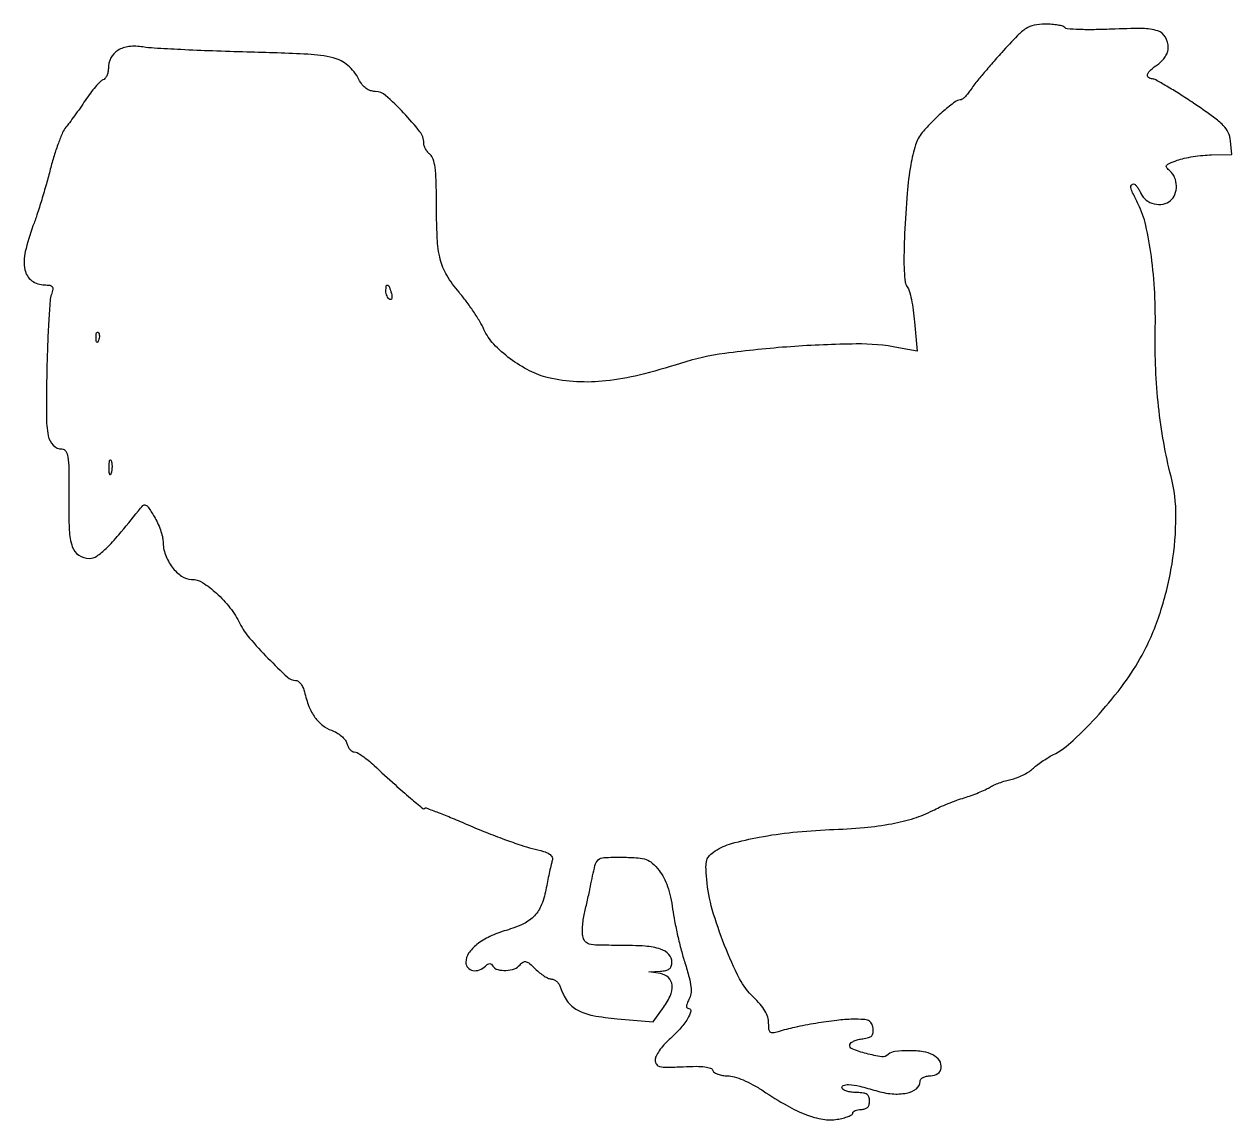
# Model space of a CAD drawing. Extents: x 0 to 287, y 1 to 261.
import ezdxf

# ---------------------------------------------------------------- set-up
doc = ezdxf.new("R2010")
doc.units = 0

msp = doc.modelspace()

# ---------------------------------------------------------------- linework, layer by layer
for points in [[(232.412669, 254.240301, 0.004665), (229.979213, 251.49475, 0.005308), (227.701296, 248.819026, 0.00484), (225.814293, 246.509104, 0.029423), (224.922122, 245.25, -0.029311), (224.31077, 244.3868, -0.034889), (223.634574, 243.653035, -0.03744), (222.991072, 243.130943, -0.146057), (222.509453, 242.973099, 0.160077), (221.304348, 242.541236, 0.012608), (218.636813, 240.354022, 0.017942), (215.853493, 237.77211, 0.02375), (213.524137, 235.218724, 0.097345), (211.931834, 232.289968, 0.032754), (210.778075, 227.542692, 0.023473), (209.923821, 220.798389, 0.008609), (209.32999, 211.207412, 0.006663), (209.169272, 206.073231, 0.016997), (209.228926, 202.350225, 0.019158), (209.464113, 199.694372, 0.142475), (209.963861, 198.543545, -0.107709), (210.440182, 197.624432, -0.015003), (210.939432, 195.525672, -0.016589), (211.379534, 192.967346, -0.013387), (211.686824, 190.195562), (212.271726, 183.21886), (207.885863, 184.065879, 0.050787), (197.78927, 184.969806, 0.014905), (182.217901, 184.315363, 0.015201), (166.58323, 182.711733, 0.044247), (156, 180.333469, -0.016914), (146.233292, 177.570843, -0.033556), (138.312633, 176.172448, -0.040552), (131.364166, 175.987546, -0.043412), (124.63794, 176.943819, -0.061555), (120.144905, 178.588732, -0.042247), (115.53626, 181.467505, -0.043036), (111.631089, 184.953925, -0.083276), (109.309069, 188.423409, 0.029292), (108.331295, 190.291492, 0.012696), (106.826056, 192.65985, 0.012513), (105.09348, 195.104395, 0.016244), (103.379535, 197.249705, -0.042316), (100.48207, 201.291263, -0.074331), (98.925467, 205.088687, -0.049635), (98.206027, 210.141154, -0.010278), (98.011006, 219.127555, 0.007283), (97.935482, 223.934585, 0.02696), (97.680494, 226.956369, 0.043183), (97.233462, 228.914899, 0.142798), (96.5, 230, -0.052661), (95.926023, 230.58857, -0.042651), (95.440625, 231.325627, -0.044221), (95.10866, 232.092062, -0.08026), (95, 232.764631, 0.167803), (94.084563, 235.415543, 0.022916), (90.205131, 239.92133, 0.02231), (85.936597, 244.056438, 0.183238), (83.448357, 245, -0.07769), (82.298441, 245.179759, -0.08135), (81.27819, 245.701197, -0.071272), (80.37648, 246.588107, -0.043557), (79.576792, 247.8515, 0.094917), (76.961643, 251.176123, 0.119474), (73.492676, 252.969738, 0.048472), (67.423071, 253.840568, 0.004966), (52.912848, 254.358807, -0.002616), (44.783599, 254.610898, -0.00327), (37.241245, 254.93371, -0.002645), (30.917176, 255.279373, -0.025188), (28.227559, 255.577135, 0.067118), (24.900715, 255.665616, 0.112891), (22.272106, 254.758567, 0.135361), (20.605374, 252.949993, 0.119443), (20, 250.452001, -0.05334), (19.904505, 249.559402, -0.05672), (19.622501, 248.726537, -0.063525), (19.206974, 248.073491, -0.128407), (18.714898, 247.720838, 0.107615), (18.051289, 247.285291, 0.015656), (16.951109, 246.090677, 0.017113), (15.72525, 244.570843, 0.013913), (14.515121, 242.863849, -0.004914), (13.275255, 241.04645, -0.004465), (11.960162, 239.194381, -0.004471), (10.754219, 237.558755, -0.014339), (9.910337, 236.5, 0.07304), (9.133991, 235.250061, 0.013607), (8.12239, 232.7375, 0.014318), (7.095633, 229.709426, 0.012645), (6.197056, 226.5, -0.006896), (5.269959, 223.035798, -0.005136), (4.155152, 219.238522, -0.005192), (3.02983, 215.679146, -0.01173), (2.086942, 213.014117, 0.035067), (0.245999, 206.920879, 0.104295), (0.178894, 202.582178, 0.185705), (1.790376, 200.009538, 0.162398), (4.816631, 199, -0.031376), (6.113088, 198.918565, -0.205528), (6.662666, 198.595913, -0.210242), (6.800317, 197.980547, -0.032905), (6.472746, 196.75, 0.062638), (6.157725, 195.202618, 0.003818), (5.836008, 190.485029, 0.005644), (5.558407, 184.843256, 0.004144), (5.373088, 178.582012, 0.005548), (5.264159, 167.909017, 0.04746), (5.720595, 163.156152, 0.143972), (6.894324, 160.882617, 0.204858), (8.958138, 160, -0.259588), (9.867079, 159.494002, -0.103456), (10.371217, 158.107264, -0.033801), (10.586346, 155.241649, -0.003728), (10.585693, 148.656649, 0.011439), (10.707246, 140.723947, 0.071481), (11.435798, 136.740998, 0.16848), (12.968911, 134.755222, 0.145899), (15.501983, 134, 0.150747), (17.247188, 134.538404, 0.043105), (19.466612, 136.35026, 0.025741), (22.490125, 139.605366, 0.006195), (27.148468, 145.311236, -0.026786), (28.239534, 146.540676, -0.293523), (28.85431, 146.678404, -0.16154), (29.47797, 146.183364, -0.008022), (30.89473, 143.941126, -0.027964), (31.69831, 142.440186, -0.023777), (32.378493, 140.776456, -0.024461), (32.851882, 139.199527, -0.060006), (33, 138, 0.088117), (33.565359, 134.87126, 0.072941), (35.191667, 131.895549, 0.07932), (37.43148, 129.738017, 0.153279), (39.782354, 129, -0.142161), (42.409226, 128.237715, -0.043884), (45.716428, 125.710118, -0.042169), (48.909218, 122.25686, -0.049155), (51.296035, 118.481012, 0.060806), (53.57993, 115.047259, 0.016999), (57.948819, 110.28548, 0.011144), (62.590023, 105.765925, 0.189685), (64.536318, 105, -0.164066), (65.130422, 104.799662, -0.068009), (65.736829, 104.192188, -0.057217), (66.263581, 103.302166, -0.046221), (66.621288, 102.25, 0.034919), (67.699985, 98.825388, 0.059972), (69.118992, 96.195229, 0.07195), (70.900074, 94.31456, 0.083571), (73.057658, 93.129745, -0.047484), (74.289796, 92.564174, -0.045185), (75.41532, 91.768223, -0.048543), (76.278407, 90.874477, -0.104165), (76.704674, 90.021328, 0.0542), (76.999257, 89.248264, 0.061934), (77.443265, 88.593765, 0.071508), (77.961896, 88.149574, 0.142316), (78.476752, 88, -0.131867), (79.157963, 87.817162, -0.019218), (80.381258, 87.045312, -0.020629), (81.785188, 85.994438, -0.016367), (83.213999, 84.75, 0.003499), (88.162121, 80.211272, 0.008743), (91.856184, 76.985759, 0.003934), (94.767885, 74.570689, 0.38498), (95.262303, 74.595636, -0.294174), (95.584731, 74.665436, -0.001893), (98.443448, 73.58026, -0.006643), (101.739827, 72.264136, -0.004093), (105.585025, 70.632326, 0.007559), (109.784776, 68.884307, 0.006894), (114.165656, 67.207743, 0.006913), (118.121515, 65.817796, 0.022158), (120.806657, 65.046382, -0.013111), (123.469086, 64.333364, -0.065524), (124.877921, 63.706331, -0.150133), (125.496018, 63.006059, -0.184849), (125.547503, 62.142294, 0.018595), (125.292251, 61.215856, 0.003905), (124.919025, 59.576525, 0.004088), (124.516218, 57.666727, 0.003861), (124.136673, 55.713961, -0.045163), (123.013427, 51.725458, -0.097709), (121.328981, 49.03619, -0.094026), (118.70328, 47.126088, -0.039648), (114.607325, 45.574224, 0.037506), (110.682344, 44.106311, 0.059381), (107.627177, 42.226914, 0.075738), (105.665589, 40.119172, 0.150703), (105, 37.961045, 0.181713), (105.469354, 36.712219, 0.16843), (106.661471, 36.032723, 0.134791), (108.244364, 36.165415, 0.108877), (109.687132, 37.087132, -0.047458), (110.231562, 37.536977, -0.150038), (110.678773, 37.674265, -0.181024), (111.072821, 37.526767, -0.075363), (111.446149, 37.087132, 0.191711), (112.578388, 36.246949, 0.07743), (114.525728, 36.041685, 0.073893), (116.550959, 36.446005, 0.134172), (117.923853, 37.408248, -0.085377), (118.641578, 38.022326, -0.205313), (119.321131, 38.112823, -0.110902), (120.148643, 37.667705, -0.01775), (121.500843, 36.408248, 0.02786), (122.531405, 35.486551, 0.029815), (123.63585, 34.707423, 0.03121), (124.657693, 34.159282, 0.107906), (125.387158, 34, -0.121386), (126.000391, 33.848897, -0.070204), (126.620512, 33.403033, -0.06346), (127.153362, 32.744786, -0.061684), (127.510229, 31.967773, 0.079468), (129.120538, 28.765474, 0.111623), (131.508912, 26.654024, 0.079828), (135.19325, 25.341235, 0.025114), (141.010333, 24.564417), (149.520665, 23.86039), (151.760333, 26.889703, 0.052872), (153.544751, 29.92829, 0.122119), (154.021534, 32.514436, 0.18838), (153.180943, 34.332317, 0.154957), (151.25, 35.283746), (148.5, 35.700336), (151.25, 35.850168, 0.039437), (152.552719, 36.024808, 0.111314), (153.38103, 36.408517, 0.144314), (153.840371, 37.040345, 0.085701), (154, 37.964816, 0.188735), (153.260351, 39.854508, 0.127988), (151.292022, 41.11626, 0.063192), (147.671119, 41.809754, 0.015756), (141.635292, 42, -0.00489), (136.355586, 42.051633, -0.057437), (134.321206, 42.326518, -0.171258), (133.317089, 42.996328, -0.122809), (132.78867, 44.25, -0.042925), (132.712511, 45.3567, -0.017415), (132.791, 46.867188, -0.01708), (132.988771, 48.495035, -0.020831), (133.288695, 50, 0.002634), (133.650248, 51.522871, 0.001964), (134.03359, 53.20625, 0.001985), (134.382391, 54.795844, 0.004516), (134.630251, 56, -0.007608), (135.692721, 61.00477, -0.153324), (136.468191, 62.3323, -0.177533), (137.830554, 62.886634, -0.010978), (142.269052, 62.944671, -0.012595), (145.983385, 62.818078, -0.071961), (147.91128, 62.421386, -0.101517), (149.33333, 61.55158, -0.037506), (150.933201, 59.815298, -0.048236), (152.047315, 58.089148, -0.034532), (152.958952, 55.978524, -0.030508), (153.668458, 53.489504, -0.021455), (154.172121, 50.620627, 0.015155), (154.630908, 47.79914, 0.008127), (155.358804, 44.346055, 0.008085), (156.21633, 40.844573, 0.012531), (157.08046, 37.855304, -0.010599), (158.095728, 34.393397, -0.038269), (158.523985, 32.137078, -0.061623), (158.504163, 30.487776, -0.089309), (158.056357, 29.105304, 0.022771), (157.593658, 28.137237, 0.093664), (157.456532, 27.504887, 0.220865), (157.610643, 27.148348, 0.184051), (158, 27, -0.492817), (158.507621, 26.339178, -0.075219), (157.732544, 24.560252, -0.043084), (155.872603, 22.09918, -0.028223), (153.34634, 19.594627, 0.029133), (152.065622, 18.320289, 0.031905), (150.982987, 16.942073, 0.033693), (150.221824, 15.656886, 0.117371), (150, 14.724938, 0.1471), (150.300921, 13.724224, 0.191249), (151.07922, 13.181814, 0.063912), (152.738421, 13.010192, 0.006634), (156.666566, 13.158937, -0.010859), (159.772075, 13.250258, -0.033839), (161.859739, 13.124906, -0.052133), (163.198943, 12.808804, -0.2323), (163.749899, 12.25, 0.171869), (164.124359, 11.769733, 0.055883), (164.944045, 11.367187, 0.048053), (166.026792, 11.092081, 0.038214), (167.229828, 11, -0.071635), (168.83016, 10.769538, -0.028444), (170.925736, 10.021356, -0.025777), (173.267034, 8.886515, -0.02078), (175.659033, 7.438223, 0.017068), (181.378116, 3.917206, 0.03788), (186.001688, 1.729218, 0.05044), (189.894364, 0.670804, 0.081571), (193.318623, 0.66428, 0.021625), (194.729175, 0.956265, 0.032948), (195.918596, 1.341512, 0.034811), (196.783321, 1.757833, 0.269372), (197, 2.130842, -0.213282), (197.14856, 2.463271, -0.080248), (197.5875, 2.744685, -0.061054), (198.234272, 2.936282, -0.041535), (199, 3, 0.072254), (199.873159, 3.126841, 0.124864), (200.5, 3.5, 0.124864), (200.873159, 4.126841, 0.072254), (201, 5, 0.080498), (200.84259, 5.971387, 0.164533), (200.382377, 6.579989, 0.117871), (199.522059, 6.90632, 0.031983), (198.059017, 7, -0.031397), (196.887885, 7.073612, -0.037109), (195.8004, 7.29375, -0.040338), (194.934161, 7.614422, -0.146547), (194.5, 8, -0.452696), (194.711884, 8.693272, -0.123315), (195.995319, 8.924969, -0.043143), (198.643032, 8.516629, -0.013814), (202.48652, 7.465825, 0.050315), (206.336183, 6.709652, 0.074042), (209.772171, 6.89677, 0.105958), (212.135961, 7.933571, 0.241095), (213, 9.62132, -0.165337), (213.185678, 10.167485, -0.103216), (213.703332, 10.612132, -0.077747), (214.503924, 10.903274, -0.04844), (215.5, 11, 0.15273), (217.221922, 11.538541, 0.216045), (218.034783, 12.897645, 0.182814), (217.603659, 14.599016, 0.11794), (216.065741, 15.964816, 0.088434), (213.762869, 16.715174, 0.032309), (210.331894, 16.96947, 0.029309), (207.013963, 16.806047, 0.169062), (205.45, 16.064458, -0.233583), (203.877631, 15.545496, -0.029084), (200.245325, 16.275356, -0.028686), (196.821435, 17.38649, -0.398254), (196.313832, 18.460138, -0.164403), (196.629738, 18.882445, -0.046403), (197.357053, 19.289193, -0.041428), (198.316102, 19.622376, -0.033562), (199.387206, 19.82222, 0.035903), (200.756304, 20.084297, 0.135865), (201.501317, 20.521801, 0.167253), (201.829124, 21.221196, 0.062154), (201.810087, 22.32222, 0.084563), (201.443414, 23.466267, 0.171306), (200.762011, 24.104365, 0.092527), (199.513171, 24.395116, 0.014856), (197, 24.431571, 0.02605), (193.196632, 24.175242, 0.01153), (188.212331, 23.460433, 0.011576), (183.195617, 22.502642, 0.022468), (179.25, 21.466832, -0.037422), (178.007113, 21.179948, -0.226399), (177.390975, 21.365997, -0.185611), (177.074614, 21.996262, -0.024545), (177, 23.515292, 0.078067), (176.775822, 24.94234, 0.054937), (176.110019, 26.427662, 0.045025), (174.987049, 27.996813, 0.025885), (173.378975, 29.678912, -0.086051), (170.100783, 34.054558, -0.023461), (166.532198, 41.952277, -0.024575), (163.603699, 50.548553, -0.047806), (162.280973, 57.669369, -0.013852), (162.098971, 60.677911, -0.079807), (162.29963, 62.254963, -0.123464), (162.947186, 63.356327, -0.053439), (164.271359, 64.442146, -0.077784), (168.175346, 66.208012, -0.021372), (174.769125, 67.729609, -0.020189), (182.778507, 68.888405, -0.016019), (191.5, 69.511089, 0.012148), (199.764744, 70.036903, 0.0239), (206.287602, 70.927004, 0.029764), (211.574807, 72.237257, 0.043762), (216, 74.05574, -0.014955), (217.628593, 74.837347, -0.00843), (219.646875, 75.692313, -0.008408), (221.714303, 76.487104, -0.013626), (223.5, 77.084719, 0.012716), (225.178088, 77.642928, 0.010946), (226.9125, 78.312557, 0.011082), (228.459736, 78.989651, 0.031012), (229.5, 79.553464, -0.034628), (230.486937, 80.079185, -0.016218), (231.827492, 80.626759, -0.015982), (233.275912, 81.112205, -0.021588), (234.614865, 81.451614, 0.036809), (235.952261, 81.83427, 0.025676), (237.396131, 82.450867, 0.026005), (238.726751, 83.189828, 0.047807), (239.708938, 83.943461, -0.024674), (240.67453, 84.757901, -0.012591), (241.960369, 85.687898, -0.012479), (243.336956, 86.582006, -0.018285), (244.594073, 87.292646, 0.068889), (249.423696, 90.707883, 0.022161), (255.567468, 97.00067, 0.022629), (261.474924, 104.248639, 0.035919), (265.77185, 111, 0.045812), (270.129551, 121.209276, 0.037808), (272.901112, 132.719885, 0.038988), (273.83745, 144.006793, 0.064141), (272.661218, 153.5, -0.019268), (270.92664, 161.525881, -0.016312), (269.700711, 170.119691, -0.015986), (269.016981, 178.969514, -0.016427), (268.908917, 187.764722, 0.017191), (268.779942, 197.101167, 0.021057), (267.993126, 205.790905, 0.023), (266.666085, 213.150475, 0.059829), (264.854026, 218.210162, -0.005954), (263.544846, 220.909933, -0.053958), (263.118615, 222.147064, -0.218564), (263.242222, 222.737471, -0.237854), (263.762872, 223, -0.191558), (264.120457, 222.857785, -0.038191), (264.591619, 222.339063, -0.035392), (265.079045, 221.611532, -0.02653), (265.512872, 220.75, 0.126211), (266.739321, 219.184435, 0.104812), (268.65348, 218.268484, 0.105259), (270.767601, 218.209897, 0.128369), (272.555042, 219.045681, 0.13151), (273.607398, 220.530557, 0.094721), (273.94495, 222.543403, 0.093154), (273.516423, 224.568844, 0.121544), (272.394988, 226.087153, -0.053832), (271.636207, 226.868866, -0.327253), (271.620063, 227.399494, -0.144782), (272.220563, 227.886199, -0.011568), (274.144988, 228.633519, -0.032488), (275.7715, 229.105322, -0.015173), (277.928389, 229.513484, -0.014961), (280.225022, 229.806177, -0.020262), (282.313358, 229.923922), (287.126717, 230), (286.813358, 233.25, 0.085943), (286.270522, 235.229988, 0.084696), (285.091822, 236.923506, 0.043302), (282.786483, 238.893883, 0.007243), (278, 242.212113, 0.006046), (274.65261, 244.403317, 0.008667), (271.629687, 246.257422, 0.00524), (269.05939, 247.737156, 0.120981), (268.25, 247.962113, -0.164788), (267.310987, 248.312284, -0.319005), (267.107698, 249.047922, -0.124897), (267.856976, 250.151425, -0.036456), (269.5, 251.408043, 0.052677), (270.512033, 252.235338, 0.055258), (271.310622, 253.243665, 0.05899), (271.825698, 254.33325, 0.081114), (272, 255.400608, 0.132899), (271.318946, 257.917658, 0.184258), (269.515826, 259.369432, 0.077935), (265.873803, 259.949281, 0.011694), (258.448857, 259.792903, -0.007627), (254.375014, 259.673949, -0.011839), (250.858974, 259.708195, -0.00617), (247.936855, 259.841992, -0.244485), (247.399717, 260.162261, 0.18891), (246.965028, 260.488483, 0.024083), (245.802954, 260.751065, 0.025475), (244.3339, 260.932874, 0.018629), (242.690983, 260.990301, 0.047983), (240.102437, 260.735267, 0.09705), (238.21362, 259.964168, 0.055919), (236.159939, 258.259473, 0.007932)], [(87.29011, 196.99862, -0.033809), (87.429487, 196.266748, -0.095442), (87.393387, 195.749762, -0.238295), (87.19888, 195.53149, -0.236417), (86.906741, 195.557637, -0.095554), (86.559445, 195.877374, -0.052741), (86.266355, 196.376706, -0.049897), (86.06726, 196.966253, -0.056553), (86, 197.559017, -0.036651), (86.087262, 198.747863, -0.493596), (86.416075, 198.930595, -0.209047), (86.839479, 198.475053, -0.020231)], [(17.683114, 185.8125, -0.054073), (17.461564, 185.395823, -0.470617), (17.279315, 185.37858, -0.168741), (17.137993, 185.670344, -0.018894), (17.078947, 186.416667, -0.028489), (17.089945, 187.112848, -0.077125), (17.200665, 187.592839, -0.208169), (17.385309, 187.77538, -0.296942), (17.604167, 187.729167, -0.126455), (17.797407, 187.402231, -0.060344), (17.876576, 186.916927, -0.05415), (17.839148, 186.359369, -0.051402)], [(20.692991, 154.269032, -0.087174), (20.51666, 153.883358, -0.597527), (20.356533, 153.900903, -0.080377), (20.235556, 154.431793, -0.012823), (20.194949, 155.5, -0.014395), (20.212705, 156.580113, -0.052471), (20.315079, 157.257153, -0.333666), (20.47713, 157.386009, -0.31318), (20.655937, 157.269032, -0.06278), (20.814405, 156.671085, -0.030339), (20.872264, 155.880008, -0.029507), (20.832894, 155.036634, -0.037336)]]:
    msp.add_lwpolyline(points, format="xyb", close=True)

doc.saveas('drawing.dxf')
